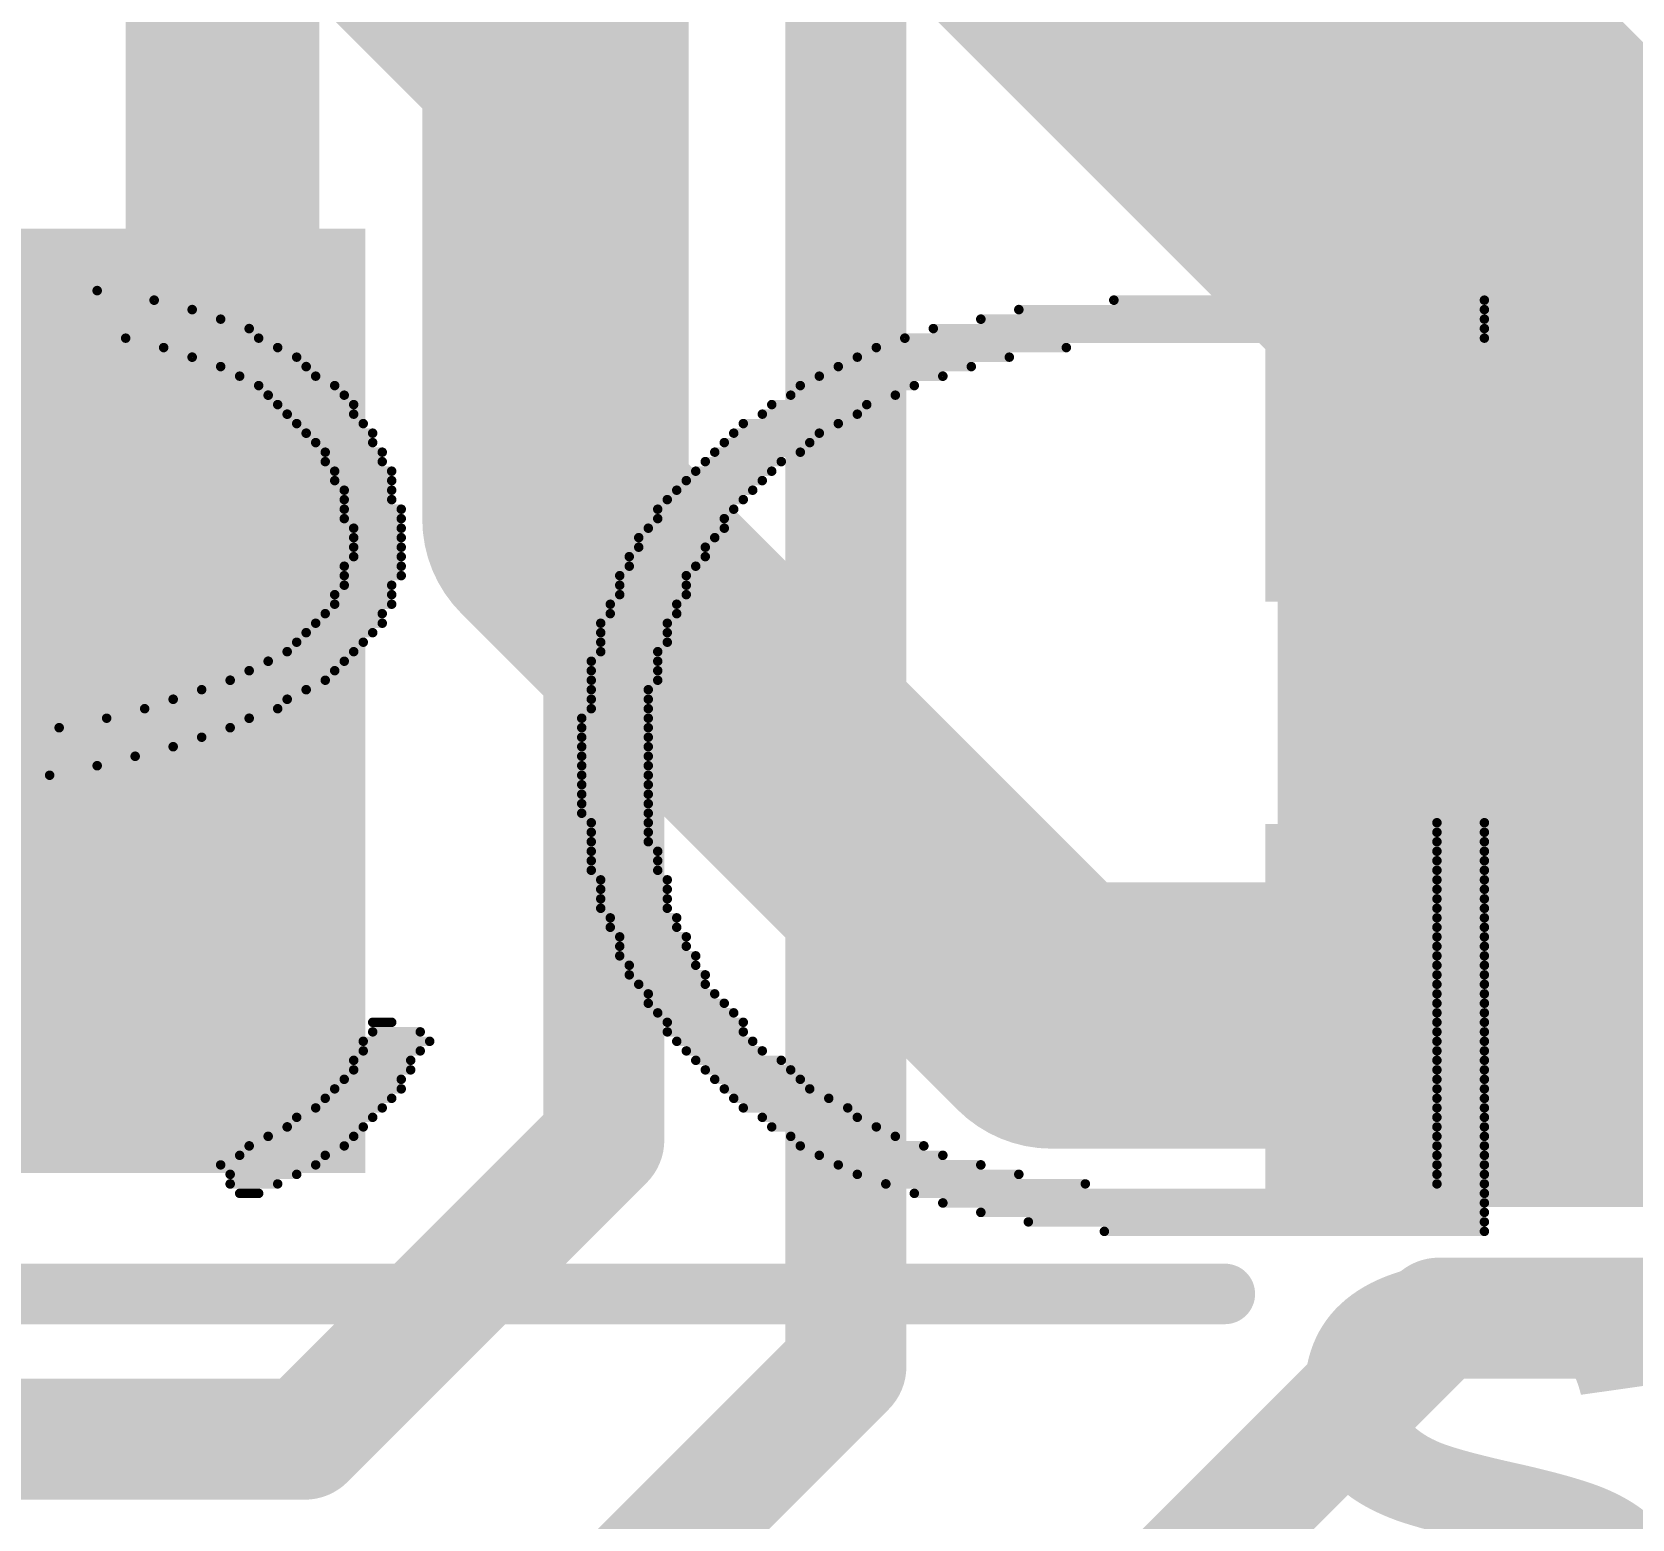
# Model space of a CAD drawing. Header units: inches. Extents: x -0.14 to 1.19, y -0.12 to 0.99.
# Drawn here: x 0.7148 to 0.847, y 0.2934 to 0.4163 of the extents above; entities that cross this region are included whole.
import ezdxf

# ---------------------------------------------------------------- set-up
doc = ezdxf.new("R2010")
doc.units = ezdxf.units.IN
doc.header["$MEASUREMENT"] = 0
for name, color, linetype in [('Bottom Layer', 5, 'Continuous'), ('Bottom Overlay', 54, 'Continuous'), ('Top Layer', 1, 'Continuous'), ('Top Overlay', 2, 'Continuous'), ('Top Paste', 8, 'Continuous'), ('Top Solder', 216, 'Continuous'), ('Via Holes', 16, 'Continuous')]:
    doc.layers.add(name, color=color, linetype=linetype)
doc.styles.add('Arial_Bold', font='', dxfattribs={"height": 0.2})
doc.styles.get('Arial_Bold').set_extended_font_data('Arial', bold=True)

# ---------------------------------------------------------------- blocks, each defined once
blk = doc.blocks.new('SO_14_36')
at = {"layer": 'Top Layer'}
for points in [[(0.07835, -0.08819), (0.13228, -0.08819), (0.13228, -0.11181), (0.07835, -0.11181)], [(0.07835, -0.13819), (0.13228, -0.13819), (0.13228, -0.16181), (0.07835, -0.16181)]]:
    blk.add_hatch(color=1, dxfattribs=at).paths.add_polyline_path(points)
at = {"layer": 'Top Paste'}
for points in [[(0.07835, -0.08819), (0.13228, -0.08819), (0.13228, -0.11181), (0.07835, -0.11181)], [(0.07835, -0.13819), (0.13228, -0.13819), (0.13228, -0.16181), (0.07835, -0.16181)]]:
    blk.add_hatch(color=8, dxfattribs=at).paths.add_polyline_path(points)
at = {"layer": 'Top Solder'}
for points in [[(0.07435, -0.08419), (0.13628, -0.08419), (0.13628, -0.11581), (0.07435, -0.11581)], [(0.07435, -0.13419), (0.13628, -0.13419), (0.13628, -0.16581), (0.07435, -0.16581)]]:
    blk.add_hatch(color=216, dxfattribs=at).paths.add_polyline_path(points)
at = {"layer": 'Top Overlay', "const_width": 0.005}
blk.add_lwpolyline([(-0.071, -0.173), (0.071, -0.173)], dxfattribs=at)
at = {"layer": 'Top Overlay', "const_width": 0.0025}
blk.add_lwpolyline([(0.06975, -0.173, 1), (0.07225, -0.173, 1)], format="xyb", close=True, dxfattribs=at)

msp = doc.modelspace()

# ---------------------------------------------------------------- hatches: boundary and pattern name
at = {"layer": 'Bottom Layer'}
h = msp.add_hatch(color=5, dxfattribs=at)
edge = h.paths.add_edge_path()
edge.add_arc((0.73, 0.35981), 0.01181, 0, 360)
h = msp.add_hatch(color=5, dxfattribs=at)
edge = h.paths.add_edge_path()
edge.add_arc((0.833, 0.335), 0.01181, 0, 360)
at = {"layer": 'Top Layer'}
for points in [[(0.74231, 0.4), (0.611, 0.4), (0.611, 0.322), (0.74231, 0.322)], [(0.88, 0.4), (0.81768, 0.4), (0.81768, 0.322), (0.88, 0.322)]]:
    msp.add_hatch(color=1, dxfattribs=at).paths.add_polyline_path(points)
h = msp.add_hatch(color=1, dxfattribs=at)
edge = h.paths.add_edge_path()
edge.add_arc((0.73, 0.35981), 0.01181, 0, 360)
h = msp.add_hatch(color=1, dxfattribs=at)
edge = h.paths.add_edge_path()
edge.add_arc((0.833, 0.335), 0.01181, 0, 360)
at = {"layer": 'Via Holes'}
h = msp.add_hatch(color=7, dxfattribs=at)
edge = h.paths.add_edge_path()
edge.add_arc((0.73, 0.35981), 0.00591, 0, 360)
h = msp.add_hatch(color=7, dxfattribs=at)
edge = h.paths.add_edge_path()
edge.add_arc((0.833, 0.335), 0.00591, 0, 360)

# ---------------------------------------------------------------- linework, layer by layer
at = {"layer": 'Bottom Layer'}
for points, const_width in [([(0.7305, 0.36031), (0.7305, 0.7615)], 0.016), ([(0.758, 0.376), (0.758, 0.727)], 0.022), ([(0.797, 0.438), (0.903, 0.332)], 0.04), ([(0.758, 0.376), (0.799, 0.335)], 0.022), ([(0.73, 0.35981), (0.7305, 0.36031)], 0.016), ([(0.799, 0.335), (0.833, 0.335)], 0.022)]:
    msp.add_lwpolyline(points, dxfattribs=dict(at, const_width=const_width))
for points, const_width in [([(0.7525, 0.376, 1), (0.7635, 0.376, 1)], 0.011), ([(0.7525, 0.376, 1), (0.7635, 0.376, 1)], 0.011), ([(0.726, 0.35981, 1), (0.734, 0.35981, 1)], 0.008), ([(0.7265, 0.36031, 1), (0.7345, 0.36031, 1)], 0.008), ([(0.7265, 0.36031, 1), (0.7345, 0.36031, 1)], 0.008), ([(0.7935, 0.335, 1), (0.8045, 0.335, 1)], 0.011), ([(0.7935, 0.335, 1), (0.8045, 0.335, 1)], 0.011), ([(0.8275, 0.335, 1), (0.8385, 0.335, 1)], 0.011)]:
    msp.add_lwpolyline(points, format="xyb", close=True, dxfattribs=dict(at, const_width=const_width))
at = {"layer": 'Bottom Overlay', "const_width": 0.000785}
for points in [[(0.70993, 0.39489), (0.72014, 0.39489)], [(0.70758, 0.3941), (0.72485, 0.3941)], [(0.80414, 0.3941), (0.83476, 0.3941)], [(0.70836, 0.39332), (0.72799, 0.39332)], [(0.70915, 0.39253), (0.73035, 0.39253)], [(0.79315, 0.39253), (0.83476, 0.39253)], [(0.79629, 0.39332), (0.83476, 0.39332)], [(0.70915, 0.39175), (0.7327, 0.39175)], [(0.7225, 0.39096), (0.73349, 0.39096)], [(0.78687, 0.39096), (0.83476, 0.39096)], [(0.78922, 0.39175), (0.83476, 0.39175)], [(0.72564, 0.39018), (0.73506, 0.39018)], [(0.78451, 0.39018), (0.80021, 0.39018)], [(0.72799, 0.38939), (0.73663, 0.38939)], [(0.73035, 0.38861), (0.73741, 0.38861)], [(0.78137, 0.38861), (0.79236, 0.38861)], [(0.78294, 0.38939), (0.7955, 0.38939)], [(0.73192, 0.38782), (0.7382, 0.38782)], [(0.73349, 0.38704), (0.73977, 0.38704)], [(0.77823, 0.38704), (0.78765, 0.38704)], [(0.7798, 0.38782), (0.79001, 0.38782)], [(0.73427, 0.38625), (0.74055, 0.38625)], [(0.77745, 0.38625), (0.78608, 0.38625)], [(0.73506, 0.38547), (0.74134, 0.38547)], [(0.73584, 0.38468), (0.74134, 0.38468)], [(0.77509, 0.38468), (0.78294, 0.38468)], [(0.77588, 0.38547), (0.78373, 0.38547)], [(0.73663, 0.3839), (0.74212, 0.3839)], [(0.73741, 0.38311), (0.74291, 0.38311)], [(0.77274, 0.38311), (0.7798, 0.38311)], [(0.77352, 0.3839), (0.78137, 0.3839)], [(0.7382, 0.38233), (0.74291, 0.38233)], [(0.77195, 0.38233), (0.77902, 0.38233)], [(0.73898, 0.38154), (0.74369, 0.38154)], [(0.73898, 0.38076), (0.74369, 0.38076)], [(0.77038, 0.38076), (0.77666, 0.38076)], [(0.77117, 0.38154), (0.77823, 0.38154)], [(0.73977, 0.37997), (0.74448, 0.37997)], [(0.73977, 0.37919), (0.74448, 0.37919)], [(0.76881, 0.37919), (0.77509, 0.37919)], [(0.7696, 0.37997), (0.77588, 0.37997)], [(0.74055, 0.3784), (0.74448, 0.3784)], [(0.76803, 0.3784), (0.77431, 0.3784)], [(0.74055, 0.37762), (0.74448, 0.37762)], [(0.74055, 0.37683), (0.74526, 0.37683)], [(0.76646, 0.37683), (0.77274, 0.37683)], [(0.76724, 0.37762), (0.77352, 0.37762)], [(0.74055, 0.37605), (0.74526, 0.37605)], [(0.74134, 0.37526), (0.74526, 0.37526)], [(0.76567, 0.37526), (0.77195, 0.37526)], [(0.76646, 0.37605), (0.77195, 0.37605)], [(0.74134, 0.37448), (0.74526, 0.37448)], [(0.76489, 0.37448), (0.77117, 0.37448)], [(0.74134, 0.37369), (0.74526, 0.37369)], [(0.74134, 0.37291), (0.74526, 0.37291)], [(0.7641, 0.37291), (0.77038, 0.37291)], [(0.76489, 0.37369), (0.77038, 0.37369)], [(0.74055, 0.37212), (0.74526, 0.37212)], [(0.74055, 0.37134), (0.74526, 0.37134)], [(0.76332, 0.37134), (0.76881, 0.37134)], [(0.7641, 0.37212), (0.7696, 0.37212)], [(0.73977, 0.36977), (0.74448, 0.36977)], [(0.74055, 0.37055), (0.74448, 0.37055)], [(0.76332, 0.37055), (0.76881, 0.37055)], [(0.76332, 0.36977), (0.76881, 0.36977)], [(0.73977, 0.36898), (0.74448, 0.36898)], [(0.76253, 0.36898), (0.76803, 0.36898)], [(0.7382, 0.36741), (0.74369, 0.36741)], [(0.73898, 0.3682), (0.74369, 0.3682)], [(0.76175, 0.36741), (0.76724, 0.36741)], [(0.76253, 0.3682), (0.76803, 0.3682)], [(0.73663, 0.36584), (0.74212, 0.36584)], [(0.73741, 0.36663), (0.74291, 0.36663)], [(0.76175, 0.36663), (0.76724, 0.36663)], [(0.76175, 0.36584), (0.76724, 0.36584)], [(0.73584, 0.36506), (0.74134, 0.36506)], [(0.76175, 0.36506), (0.76646, 0.36506)], [(0.7327, 0.36349), (0.73977, 0.36349)], [(0.73427, 0.36427), (0.74055, 0.36427)], [(0.76096, 0.36427), (0.76646, 0.36427)], [(0.76096, 0.36349), (0.76646, 0.36349)], [(0.72878, 0.36192), (0.73741, 0.36192)], [(0.73113, 0.3627), (0.73898, 0.3627)], [(0.76096, 0.3627), (0.76646, 0.3627)], [(0.76096, 0.36192), (0.76567, 0.36192)], [(0.72642, 0.36113), (0.73584, 0.36113)], [(0.76096, 0.36113), (0.76567, 0.36113)], [(0.72093, 0.35956), (0.7327, 0.35956)], [(0.72407, 0.36035), (0.73506, 0.36035)], [(0.76018, 0.35956), (0.76567, 0.35956)], [(0.76096, 0.36035), (0.76567, 0.36035)], [(0.71307, 0.35799), (0.72878, 0.35799)], [(0.717, 0.35878), (0.73113, 0.35878)], [(0.76018, 0.35878), (0.76567, 0.35878)], [(0.76018, 0.35799), (0.76567, 0.35799)], [(0.70915, 0.35721), (0.72642, 0.35721)], [(0.76018, 0.35721), (0.76567, 0.35721)], [(0.70208, 0.35564), (0.72014, 0.35564)], [(0.70601, 0.35642), (0.72328, 0.35642)], [(0.76018, 0.35642), (0.76567, 0.35642)], [(0.76018, 0.35564), (0.76567, 0.35564)], [(0.69973, 0.35485), (0.71621, 0.35485)], [(0.76018, 0.35485), (0.76567, 0.35485)], [(0.76018, 0.35407), (0.76567, 0.35407)], [(0.76018, 0.35328), (0.76567, 0.35328)], [(0.76018, 0.3525), (0.76567, 0.3525)], [(0.76018, 0.35171), (0.76567, 0.35171)], [(0.76096, 0.35093), (0.76567, 0.35093)], [(0.76096, 0.35014), (0.76567, 0.35014)], [(0.83083, 0.35093), (0.83476, 0.35093)], [(0.83083, 0.35014), (0.83476, 0.35014)], [(0.76096, 0.34936), (0.76567, 0.34936)], [(0.83083, 0.34936), (0.83476, 0.34936)], [(0.76096, 0.34857), (0.76646, 0.34857)], [(0.76096, 0.34779), (0.76646, 0.34779)], [(0.83083, 0.34857), (0.83476, 0.34857)], [(0.83083, 0.34779), (0.83476, 0.34779)], [(0.76096, 0.347), (0.76646, 0.347)], [(0.76175, 0.34621), (0.76724, 0.34621)], [(0.83083, 0.347), (0.83476, 0.347)], [(0.83083, 0.34621), (0.83476, 0.34621)], [(0.76175, 0.34543), (0.76724, 0.34543)], [(0.76175, 0.34464), (0.76724, 0.34464)], [(0.83083, 0.34543), (0.83476, 0.34543)], [(0.83083, 0.34464), (0.83476, 0.34464)], [(0.76175, 0.34386), (0.76724, 0.34386)], [(0.83083, 0.34386), (0.83476, 0.34386)], [(0.76253, 0.34307), (0.76803, 0.34307)], [(0.76253, 0.34229), (0.76803, 0.34229)], [(0.83083, 0.34307), (0.83476, 0.34307)], [(0.83083, 0.34229), (0.83476, 0.34229)], [(0.76332, 0.3415), (0.76881, 0.3415)], [(0.76332, 0.34072), (0.76881, 0.34072)], [(0.83083, 0.3415), (0.83476, 0.3415)], [(0.83083, 0.34072), (0.83476, 0.34072)], [(0.76332, 0.33993), (0.7696, 0.33993)], [(0.83083, 0.33993), (0.83476, 0.33993)], [(0.7641, 0.33915), (0.7696, 0.33915)], [(0.7641, 0.33836), (0.77038, 0.33836)], [(0.83083, 0.33915), (0.83476, 0.33915)], [(0.83083, 0.33836), (0.83476, 0.33836)], [(0.76489, 0.33758), (0.77038, 0.33758)], [(0.76567, 0.33679), (0.77117, 0.33679)], [(0.83083, 0.33758), (0.83476, 0.33758)], [(0.83083, 0.33679), (0.83476, 0.33679)], [(0.76567, 0.33601), (0.77195, 0.33601)], [(0.83083, 0.33601), (0.83476, 0.33601)], [(0.74291, 0.33444), (0.74448, 0.33444)], [(0.76646, 0.33522), (0.77274, 0.33522)], [(0.76724, 0.33444), (0.77352, 0.33444)], [(0.83083, 0.33522), (0.83476, 0.33522)], [(0.83083, 0.33444), (0.83476, 0.33444)], [(0.74212, 0.33287), (0.74762, 0.33287)], [(0.74291, 0.33365), (0.74683, 0.33365)], [(0.76724, 0.33365), (0.77352, 0.33365)], [(0.76803, 0.33287), (0.77431, 0.33287)], [(0.83083, 0.33365), (0.83476, 0.33365)], [(0.83083, 0.33287), (0.83476, 0.33287)], [(0.74212, 0.33208), (0.74683, 0.33208)], [(0.76881, 0.33208), (0.77509, 0.33208)], [(0.83083, 0.33208), (0.83476, 0.33208)], [(0.74134, 0.3313), (0.74605, 0.3313)], [(0.74134, 0.33051), (0.74605, 0.33051)], [(0.7696, 0.3313), (0.77666, 0.3313)], [(0.77038, 0.33051), (0.77745, 0.33051)], [(0.83083, 0.3313), (0.83476, 0.3313)], [(0.83083, 0.33051), (0.83476, 0.33051)], [(0.73977, 0.32894), (0.74526, 0.32894)], [(0.74055, 0.32973), (0.74526, 0.32973)], [(0.77117, 0.32973), (0.77823, 0.32973)], [(0.77195, 0.32894), (0.77902, 0.32894)], [(0.83083, 0.32973), (0.83476, 0.32973)], [(0.83083, 0.32894), (0.83476, 0.32894)], [(0.73898, 0.32816), (0.74448, 0.32816)], [(0.77274, 0.32816), (0.78059, 0.32816)], [(0.83083, 0.32816), (0.83476, 0.32816)], [(0.73663, 0.32659), (0.74291, 0.32659)], [(0.7382, 0.32737), (0.74369, 0.32737)], [(0.77352, 0.32737), (0.78216, 0.32737)], [(0.77509, 0.32659), (0.78294, 0.32659)], [(0.83083, 0.32737), (0.83476, 0.32737)], [(0.83083, 0.32659), (0.83476, 0.32659)], [(0.73427, 0.32502), (0.74134, 0.32502)], [(0.73584, 0.3258), (0.74212, 0.3258)], [(0.77588, 0.3258), (0.78451, 0.3258)], [(0.77745, 0.32502), (0.78608, 0.32502)], [(0.83083, 0.3258), (0.83476, 0.3258)], [(0.83083, 0.32502), (0.83476, 0.32502)], [(0.7327, 0.32423), (0.74055, 0.32423)], [(0.77823, 0.32423), (0.78844, 0.32423)], [(0.83083, 0.32423), (0.83476, 0.32423)], [(0.73035, 0.32266), (0.7382, 0.32266)], [(0.73192, 0.32345), (0.73898, 0.32345)], [(0.7798, 0.32345), (0.79001, 0.32345)], [(0.78137, 0.32266), (0.79315, 0.32266)], [(0.83083, 0.32345), (0.83476, 0.32345)], [(0.83083, 0.32266), (0.83476, 0.32266)], [(0.73113, 0.32188), (0.73663, 0.32188)], [(0.73113, 0.32109), (0.73506, 0.32109)], [(0.78294, 0.32188), (0.79629, 0.32188)], [(0.7853, 0.32109), (0.80178, 0.32109)], [(0.83083, 0.32188), (0.83476, 0.32188)], [(0.83083, 0.32109), (0.83476, 0.32109)], [(0.73192, 0.32031), (0.73349, 0.32031)], [(0.78765, 0.32031), (0.83476, 0.32031)], [(0.79001, 0.31952), (0.83476, 0.31952)], [(0.79315, 0.31874), (0.83476, 0.31874)], [(0.79707, 0.31795), (0.83476, 0.31795)], [(0.80336, 0.31717), (0.83476, 0.31717)]]:
    msp.add_lwpolyline(points, dxfattribs=at)
at = {"layer": 'Bottom Overlay', "const_width": 0.000392}
for points in [[(0.71994, 0.39489, 1), (0.72034, 0.39489, 1)], [(0.72465, 0.3941, 1), (0.72505, 0.3941, 1)], [(0.80394, 0.3941, 1), (0.80434, 0.3941, 1)], [(0.83456, 0.3941, 1), (0.83495, 0.3941, 1)], [(0.72779, 0.39332, 1), (0.72819, 0.39332, 1)], [(0.73015, 0.39253, 1), (0.73054, 0.39253, 1)], [(0.79295, 0.39253, 1), (0.79335, 0.39253, 1)], [(0.79609, 0.39332, 1), (0.79649, 0.39332, 1)], [(0.83456, 0.39332, 1), (0.83495, 0.39332, 1)], [(0.83456, 0.39253, 1), (0.83495, 0.39253, 1)], [(0.7223, 0.39096, 1), (0.72269, 0.39096, 1)], [(0.7325, 0.39175, 1), (0.7329, 0.39175, 1)], [(0.73329, 0.39096, 1), (0.73368, 0.39096, 1)], [(0.78667, 0.39096, 1), (0.78707, 0.39096, 1)], [(0.78903, 0.39175, 1), (0.78942, 0.39175, 1)], [(0.83456, 0.39175, 1), (0.83495, 0.39175, 1)], [(0.83456, 0.39096, 1), (0.83495, 0.39096, 1)], [(0.72544, 0.39018, 1), (0.72583, 0.39018, 1)], [(0.73486, 0.39018, 1), (0.73525, 0.39018, 1)], [(0.78432, 0.39018, 1), (0.78471, 0.39018, 1)], [(0.80002, 0.39018, 1), (0.80041, 0.39018, 1)], [(0.72779, 0.38939, 1), (0.72819, 0.38939, 1)], [(0.73015, 0.38861, 1), (0.73054, 0.38861, 1)], [(0.73643, 0.38939, 1), (0.73682, 0.38939, 1)], [(0.73721, 0.38861, 1), (0.73761, 0.38861, 1)], [(0.78118, 0.38861, 1), (0.78157, 0.38861, 1)], [(0.78275, 0.38939, 1), (0.78314, 0.38939, 1)], [(0.79217, 0.38861, 1), (0.79256, 0.38861, 1)], [(0.79531, 0.38939, 1), (0.7957, 0.38939, 1)], [(0.73172, 0.38782, 1), (0.73211, 0.38782, 1)], [(0.73329, 0.38704, 1), (0.73368, 0.38704, 1)], [(0.738, 0.38782, 1), (0.73839, 0.38782, 1)], [(0.73957, 0.38704, 1), (0.73996, 0.38704, 1)], [(0.77804, 0.38704, 1), (0.77843, 0.38704, 1)], [(0.77961, 0.38782, 1), (0.78, 0.38782, 1)], [(0.78746, 0.38704, 1), (0.78785, 0.38704, 1)], [(0.78981, 0.38782, 1), (0.79021, 0.38782, 1)], [(0.73407, 0.38625, 1), (0.73447, 0.38625, 1)], [(0.74036, 0.38625, 1), (0.74075, 0.38625, 1)], [(0.77725, 0.38625, 1), (0.77764, 0.38625, 1)], [(0.78589, 0.38625, 1), (0.78628, 0.38625, 1)], [(0.73486, 0.38547, 1), (0.73525, 0.38547, 1)], [(0.73564, 0.38468, 1), (0.73604, 0.38468, 1)], [(0.74114, 0.38547, 1), (0.74153, 0.38547, 1)], [(0.74114, 0.38468, 1), (0.74153, 0.38468, 1)], [(0.7749, 0.38468, 1), (0.77529, 0.38468, 1)], [(0.77568, 0.38547, 1), (0.77607, 0.38547, 1)], [(0.78275, 0.38468, 1), (0.78314, 0.38468, 1)], [(0.78353, 0.38547, 1), (0.78392, 0.38547, 1)], [(0.73643, 0.3839, 1), (0.73682, 0.3839, 1)], [(0.73721, 0.38311, 1), (0.73761, 0.38311, 1)], [(0.74193, 0.3839, 1), (0.74232, 0.3839, 1)], [(0.74271, 0.38311, 1), (0.7431, 0.38311, 1)], [(0.77254, 0.38311, 1), (0.77293, 0.38311, 1)], [(0.77333, 0.3839, 1), (0.77372, 0.3839, 1)], [(0.77961, 0.38311, 1), (0.78, 0.38311, 1)], [(0.78118, 0.3839, 1), (0.78157, 0.3839, 1)], [(0.738, 0.38233, 1), (0.73839, 0.38233, 1)], [(0.74271, 0.38233, 1), (0.7431, 0.38233, 1)], [(0.77176, 0.38233, 1), (0.77215, 0.38233, 1)], [(0.77882, 0.38233, 1), (0.77921, 0.38233, 1)], [(0.73879, 0.38154, 1), (0.73918, 0.38154, 1)], [(0.73879, 0.38076, 1), (0.73918, 0.38076, 1)], [(0.7435, 0.38154, 1), (0.74389, 0.38154, 1)], [(0.7435, 0.38076, 1), (0.74389, 0.38076, 1)], [(0.77019, 0.38076, 1), (0.77058, 0.38076, 1)], [(0.77097, 0.38154, 1), (0.77136, 0.38154, 1)], [(0.77647, 0.38076, 1), (0.77686, 0.38076, 1)], [(0.77804, 0.38154, 1), (0.77843, 0.38154, 1)], [(0.73957, 0.37997, 1), (0.73996, 0.37997, 1)], [(0.73957, 0.37919, 1), (0.73996, 0.37919, 1)], [(0.74428, 0.37997, 1), (0.74467, 0.37997, 1)], [(0.74428, 0.37919, 1), (0.74467, 0.37919, 1)], [(0.76862, 0.37919, 1), (0.76901, 0.37919, 1)], [(0.7694, 0.37997, 1), (0.76979, 0.37997, 1)], [(0.7749, 0.37919, 1), (0.77529, 0.37919, 1)], [(0.77568, 0.37997, 1), (0.77607, 0.37997, 1)], [(0.74036, 0.3784, 1), (0.74075, 0.3784, 1)], [(0.74428, 0.3784, 1), (0.74467, 0.3784, 1)], [(0.76783, 0.3784, 1), (0.76822, 0.3784, 1)], [(0.77411, 0.3784, 1), (0.7745, 0.3784, 1)], [(0.74036, 0.37762, 1), (0.74075, 0.37762, 1)], [(0.74036, 0.37683, 1), (0.74075, 0.37683, 1)], [(0.74428, 0.37762, 1), (0.74467, 0.37762, 1)], [(0.74507, 0.37683, 1), (0.74546, 0.37683, 1)], [(0.76626, 0.37683, 1), (0.76665, 0.37683, 1)], [(0.76705, 0.37762, 1), (0.76744, 0.37762, 1)], [(0.77254, 0.37683, 1), (0.77293, 0.37683, 1)], [(0.77333, 0.37762, 1), (0.77372, 0.37762, 1)], [(0.74036, 0.37605, 1), (0.74075, 0.37605, 1)], [(0.74114, 0.37526, 1), (0.74153, 0.37526, 1)], [(0.74507, 0.37605, 1), (0.74546, 0.37605, 1)], [(0.74507, 0.37526, 1), (0.74546, 0.37526, 1)], [(0.76548, 0.37526, 1), (0.76587, 0.37526, 1)], [(0.76626, 0.37605, 1), (0.76665, 0.37605, 1)], [(0.77176, 0.37605, 1), (0.77215, 0.37605, 1)], [(0.77176, 0.37526, 1), (0.77215, 0.37526, 1)], [(0.74114, 0.37448, 1), (0.74153, 0.37448, 1)], [(0.74507, 0.37448, 1), (0.74546, 0.37448, 1)], [(0.76469, 0.37448, 1), (0.76508, 0.37448, 1)], [(0.77097, 0.37448, 1), (0.77136, 0.37448, 1)], [(0.74114, 0.37369, 1), (0.74153, 0.37369, 1)], [(0.74114, 0.37291, 1), (0.74153, 0.37291, 1)], [(0.74507, 0.37369, 1), (0.74546, 0.37369, 1)], [(0.74507, 0.37291, 1), (0.74546, 0.37291, 1)], [(0.76391, 0.37291, 1), (0.7643, 0.37291, 1)], [(0.76469, 0.37369, 1), (0.76508, 0.37369, 1)], [(0.77019, 0.37369, 1), (0.77058, 0.37369, 1)], [(0.77019, 0.37291, 1), (0.77058, 0.37291, 1)], [(0.74036, 0.37212, 1), (0.74075, 0.37212, 1)], [(0.74036, 0.37134, 1), (0.74075, 0.37134, 1)], [(0.74507, 0.37212, 1), (0.74546, 0.37212, 1)], [(0.74507, 0.37134, 1), (0.74546, 0.37134, 1)], [(0.76312, 0.37134, 1), (0.76351, 0.37134, 1)], [(0.76391, 0.37212, 1), (0.7643, 0.37212, 1)], [(0.76862, 0.37134, 1), (0.76901, 0.37134, 1)], [(0.7694, 0.37212, 1), (0.76979, 0.37212, 1)], [(0.73957, 0.36977, 1), (0.73996, 0.36977, 1)], [(0.74036, 0.37055, 1), (0.74075, 0.37055, 1)], [(0.74428, 0.37055, 1), (0.74467, 0.37055, 1)], [(0.74428, 0.36977, 1), (0.74467, 0.36977, 1)], [(0.76312, 0.37055, 1), (0.76351, 0.37055, 1)], [(0.76312, 0.36977, 1), (0.76351, 0.36977, 1)], [(0.76862, 0.37055, 1), (0.76901, 0.37055, 1)], [(0.76862, 0.36977, 1), (0.76901, 0.36977, 1)], [(0.73957, 0.36898, 1), (0.73996, 0.36898, 1)], [(0.74428, 0.36898, 1), (0.74467, 0.36898, 1)], [(0.76234, 0.36898, 1), (0.76273, 0.36898, 1)], [(0.76783, 0.36898, 1), (0.76822, 0.36898, 1)], [(0.738, 0.36741, 1), (0.73839, 0.36741, 1)], [(0.73879, 0.3682, 1), (0.73918, 0.3682, 1)], [(0.7435, 0.3682, 1), (0.74389, 0.3682, 1)], [(0.7435, 0.36741, 1), (0.74389, 0.36741, 1)], [(0.76155, 0.36741, 1), (0.76194, 0.36741, 1)], [(0.76234, 0.3682, 1), (0.76273, 0.3682, 1)], [(0.76705, 0.36741, 1), (0.76744, 0.36741, 1)], [(0.76783, 0.3682, 1), (0.76822, 0.3682, 1)], [(0.73643, 0.36584, 1), (0.73682, 0.36584, 1)], [(0.73721, 0.36663, 1), (0.73761, 0.36663, 1)], [(0.74193, 0.36584, 1), (0.74232, 0.36584, 1)], [(0.74271, 0.36663, 1), (0.7431, 0.36663, 1)], [(0.76155, 0.36663, 1), (0.76194, 0.36663, 1)], [(0.76155, 0.36584, 1), (0.76194, 0.36584, 1)], [(0.76705, 0.36663, 1), (0.76744, 0.36663, 1)], [(0.76705, 0.36584, 1), (0.76744, 0.36584, 1)], [(0.73564, 0.36506, 1), (0.73604, 0.36506, 1)], [(0.74114, 0.36506, 1), (0.74153, 0.36506, 1)], [(0.76155, 0.36506, 1), (0.76194, 0.36506, 1)], [(0.76626, 0.36506, 1), (0.76665, 0.36506, 1)], [(0.7325, 0.36349, 1), (0.7329, 0.36349, 1)], [(0.73407, 0.36427, 1), (0.73447, 0.36427, 1)], [(0.73957, 0.36349, 1), (0.73996, 0.36349, 1)], [(0.74036, 0.36427, 1), (0.74075, 0.36427, 1)], [(0.76077, 0.36427, 1), (0.76116, 0.36427, 1)], [(0.76077, 0.36349, 1), (0.76116, 0.36349, 1)], [(0.76626, 0.36427, 1), (0.76665, 0.36427, 1)], [(0.76626, 0.36349, 1), (0.76665, 0.36349, 1)], [(0.72858, 0.36192, 1), (0.72897, 0.36192, 1)], [(0.73093, 0.3627, 1), (0.73133, 0.3627, 1)], [(0.73721, 0.36192, 1), (0.73761, 0.36192, 1)], [(0.73879, 0.3627, 1), (0.73918, 0.3627, 1)], [(0.76077, 0.3627, 1), (0.76116, 0.3627, 1)], [(0.76077, 0.36192, 1), (0.76116, 0.36192, 1)], [(0.76548, 0.36192, 1), (0.76587, 0.36192, 1)], [(0.76626, 0.3627, 1), (0.76665, 0.3627, 1)], [(0.72622, 0.36113, 1), (0.72662, 0.36113, 1)], [(0.73564, 0.36113, 1), (0.73604, 0.36113, 1)], [(0.76077, 0.36113, 1), (0.76116, 0.36113, 1)], [(0.76548, 0.36113, 1), (0.76587, 0.36113, 1)], [(0.72073, 0.35956, 1), (0.72112, 0.35956, 1)], [(0.72387, 0.36035, 1), (0.72426, 0.36035, 1)], [(0.7325, 0.35956, 1), (0.7329, 0.35956, 1)], [(0.73486, 0.36035, 1), (0.73525, 0.36035, 1)], [(0.75998, 0.35956, 1), (0.76037, 0.35956, 1)], [(0.76077, 0.36035, 1), (0.76116, 0.36035, 1)], [(0.76548, 0.36035, 1), (0.76587, 0.36035, 1)], [(0.76548, 0.35956, 1), (0.76587, 0.35956, 1)], [(0.7168, 0.35878, 1), (0.7172, 0.35878, 1)], [(0.72858, 0.35799, 1), (0.72897, 0.35799, 1)], [(0.73093, 0.35878, 1), (0.73133, 0.35878, 1)], [(0.75998, 0.35878, 1), (0.76037, 0.35878, 1)], [(0.75998, 0.35799, 1), (0.76037, 0.35799, 1)], [(0.76548, 0.35878, 1), (0.76587, 0.35878, 1)], [(0.76548, 0.35799, 1), (0.76587, 0.35799, 1)], [(0.72622, 0.35721, 1), (0.72662, 0.35721, 1)], [(0.75998, 0.35721, 1), (0.76037, 0.35721, 1)], [(0.76548, 0.35721, 1), (0.76587, 0.35721, 1)], [(0.71994, 0.35564, 1), (0.72034, 0.35564, 1)], [(0.72308, 0.35642, 1), (0.72348, 0.35642, 1)], [(0.75998, 0.35642, 1), (0.76037, 0.35642, 1)], [(0.75998, 0.35564, 1), (0.76037, 0.35564, 1)], [(0.76548, 0.35642, 1), (0.76587, 0.35642, 1)], [(0.76548, 0.35564, 1), (0.76587, 0.35564, 1)], [(0.71602, 0.35485, 1), (0.71641, 0.35485, 1)], [(0.75998, 0.35485, 1), (0.76037, 0.35485, 1)], [(0.75998, 0.35407, 1), (0.76037, 0.35407, 1)], [(0.76548, 0.35485, 1), (0.76587, 0.35485, 1)], [(0.76548, 0.35407, 1), (0.76587, 0.35407, 1)], [(0.75998, 0.35328, 1), (0.76037, 0.35328, 1)], [(0.76548, 0.35328, 1), (0.76587, 0.35328, 1)], [(0.75998, 0.3525, 1), (0.76037, 0.3525, 1)], [(0.75998, 0.35171, 1), (0.76037, 0.35171, 1)], [(0.76548, 0.3525, 1), (0.76587, 0.3525, 1)], [(0.76548, 0.35171, 1), (0.76587, 0.35171, 1)], [(0.76077, 0.35093, 1), (0.76116, 0.35093, 1)], [(0.76077, 0.35014, 1), (0.76116, 0.35014, 1)], [(0.76548, 0.35093, 1), (0.76587, 0.35093, 1)], [(0.76548, 0.35014, 1), (0.76587, 0.35014, 1)], [(0.83064, 0.35093, 1), (0.83103, 0.35093, 1)], [(0.83064, 0.35014, 1), (0.83103, 0.35014, 1)], [(0.83456, 0.35093, 1), (0.83495, 0.35093, 1)], [(0.83456, 0.35014, 1), (0.83495, 0.35014, 1)], [(0.76077, 0.34936, 1), (0.76116, 0.34936, 1)], [(0.76548, 0.34936, 1), (0.76587, 0.34936, 1)], [(0.83064, 0.34936, 1), (0.83103, 0.34936, 1)], [(0.83456, 0.34936, 1), (0.83495, 0.34936, 1)], [(0.76077, 0.34857, 1), (0.76116, 0.34857, 1)], [(0.76077, 0.34779, 1), (0.76116, 0.34779, 1)], [(0.76626, 0.34857, 1), (0.76665, 0.34857, 1)], [(0.76626, 0.34779, 1), (0.76665, 0.34779, 1)], [(0.83064, 0.34857, 1), (0.83103, 0.34857, 1)], [(0.83064, 0.34779, 1), (0.83103, 0.34779, 1)], [(0.83456, 0.34857, 1), (0.83495, 0.34857, 1)], [(0.83456, 0.34779, 1), (0.83495, 0.34779, 1)], [(0.76077, 0.347, 1), (0.76116, 0.347, 1)], [(0.76155, 0.34621, 1), (0.76194, 0.34621, 1)], [(0.76626, 0.347, 1), (0.76665, 0.347, 1)], [(0.76705, 0.34621, 1), (0.76744, 0.34621, 1)], [(0.83064, 0.347, 1), (0.83103, 0.347, 1)], [(0.83064, 0.34621, 1), (0.83103, 0.34621, 1)], [(0.83456, 0.347, 1), (0.83495, 0.347, 1)], [(0.83456, 0.34621, 1), (0.83495, 0.34621, 1)], [(0.76155, 0.34543, 1), (0.76194, 0.34543, 1)], [(0.76155, 0.34464, 1), (0.76194, 0.34464, 1)], [(0.76705, 0.34543, 1), (0.76744, 0.34543, 1)], [(0.76705, 0.34464, 1), (0.76744, 0.34464, 1)], [(0.83064, 0.34543, 1), (0.83103, 0.34543, 1)], [(0.83064, 0.34464, 1), (0.83103, 0.34464, 1)], [(0.83456, 0.34543, 1), (0.83495, 0.34543, 1)], [(0.83456, 0.34464, 1), (0.83495, 0.34464, 1)], [(0.76155, 0.34386, 1), (0.76194, 0.34386, 1)], [(0.76705, 0.34386, 1), (0.76744, 0.34386, 1)], [(0.83064, 0.34386, 1), (0.83103, 0.34386, 1)], [(0.83456, 0.34386, 1), (0.83495, 0.34386, 1)], [(0.76234, 0.34307, 1), (0.76273, 0.34307, 1)], [(0.76234, 0.34229, 1), (0.76273, 0.34229, 1)], [(0.76783, 0.34307, 1), (0.76822, 0.34307, 1)], [(0.76783, 0.34229, 1), (0.76822, 0.34229, 1)], [(0.83064, 0.34307, 1), (0.83103, 0.34307, 1)], [(0.83064, 0.34229, 1), (0.83103, 0.34229, 1)], [(0.83456, 0.34307, 1), (0.83495, 0.34307, 1)], [(0.83456, 0.34229, 1), (0.83495, 0.34229, 1)], [(0.76312, 0.3415, 1), (0.76351, 0.3415, 1)], [(0.76312, 0.34072, 1), (0.76351, 0.34072, 1)], [(0.76862, 0.3415, 1), (0.76901, 0.3415, 1)], [(0.76862, 0.34072, 1), (0.76901, 0.34072, 1)], [(0.83064, 0.3415, 1), (0.83103, 0.3415, 1)], [(0.83064, 0.34072, 1), (0.83103, 0.34072, 1)], [(0.83456, 0.3415, 1), (0.83495, 0.3415, 1)], [(0.83456, 0.34072, 1), (0.83495, 0.34072, 1)], [(0.76312, 0.33993, 1), (0.76351, 0.33993, 1)], [(0.7694, 0.33993, 1), (0.76979, 0.33993, 1)], [(0.83064, 0.33993, 1), (0.83103, 0.33993, 1)], [(0.83456, 0.33993, 1), (0.83495, 0.33993, 1)], [(0.76391, 0.33915, 1), (0.7643, 0.33915, 1)], [(0.76391, 0.33836, 1), (0.7643, 0.33836, 1)], [(0.7694, 0.33915, 1), (0.76979, 0.33915, 1)], [(0.77019, 0.33836, 1), (0.77058, 0.33836, 1)], [(0.83064, 0.33915, 1), (0.83103, 0.33915, 1)], [(0.83064, 0.33836, 1), (0.83103, 0.33836, 1)], [(0.83456, 0.33915, 1), (0.83495, 0.33915, 1)], [(0.83456, 0.33836, 1), (0.83495, 0.33836, 1)], [(0.76469, 0.33758, 1), (0.76508, 0.33758, 1)], [(0.76548, 0.33679, 1), (0.76587, 0.33679, 1)], [(0.77019, 0.33758, 1), (0.77058, 0.33758, 1)], [(0.77097, 0.33679, 1), (0.77136, 0.33679, 1)], [(0.83064, 0.33758, 1), (0.83103, 0.33758, 1)], [(0.83064, 0.33679, 1), (0.83103, 0.33679, 1)], [(0.83456, 0.33758, 1), (0.83495, 0.33758, 1)], [(0.83456, 0.33679, 1), (0.83495, 0.33679, 1)], [(0.76548, 0.33601, 1), (0.76587, 0.33601, 1)], [(0.77176, 0.33601, 1), (0.77215, 0.33601, 1)], [(0.83064, 0.33601, 1), (0.83103, 0.33601, 1)], [(0.83456, 0.33601, 1), (0.83495, 0.33601, 1)], [(0.74271, 0.33444, 1), (0.7431, 0.33444, 1)], [(0.74428, 0.33444, 1), (0.74467, 0.33444, 1)], [(0.76626, 0.33522, 1), (0.76665, 0.33522, 1)], [(0.76705, 0.33444, 1), (0.76744, 0.33444, 1)], [(0.77254, 0.33522, 1), (0.77293, 0.33522, 1)], [(0.77333, 0.33444, 1), (0.77372, 0.33444, 1)], [(0.83064, 0.33522, 1), (0.83103, 0.33522, 1)], [(0.83064, 0.33444, 1), (0.83103, 0.33444, 1)], [(0.83456, 0.33522, 1), (0.83495, 0.33522, 1)], [(0.83456, 0.33444, 1), (0.83495, 0.33444, 1)], [(0.74193, 0.33287, 1), (0.74232, 0.33287, 1)], [(0.74271, 0.33365, 1), (0.7431, 0.33365, 1)], [(0.74664, 0.33365, 1), (0.74703, 0.33365, 1)], [(0.74742, 0.33287, 1), (0.74781, 0.33287, 1)], [(0.76705, 0.33365, 1), (0.76744, 0.33365, 1)], [(0.76783, 0.33287, 1), (0.76822, 0.33287, 1)], [(0.77333, 0.33365, 1), (0.77372, 0.33365, 1)], [(0.77411, 0.33287, 1), (0.7745, 0.33287, 1)], [(0.83064, 0.33365, 1), (0.83103, 0.33365, 1)], [(0.83064, 0.33287, 1), (0.83103, 0.33287, 1)], [(0.83456, 0.33365, 1), (0.83495, 0.33365, 1)], [(0.83456, 0.33287, 1), (0.83495, 0.33287, 1)], [(0.74193, 0.33208, 1), (0.74232, 0.33208, 1)], [(0.74664, 0.33208, 1), (0.74703, 0.33208, 1)], [(0.76862, 0.33208, 1), (0.76901, 0.33208, 1)], [(0.7749, 0.33208, 1), (0.77529, 0.33208, 1)], [(0.83064, 0.33208, 1), (0.83103, 0.33208, 1)], [(0.83456, 0.33208, 1), (0.83495, 0.33208, 1)], [(0.74114, 0.3313, 1), (0.74153, 0.3313, 1)], [(0.74114, 0.33051, 1), (0.74153, 0.33051, 1)], [(0.74585, 0.3313, 1), (0.74624, 0.3313, 1)], [(0.74585, 0.33051, 1), (0.74624, 0.33051, 1)], [(0.7694, 0.3313, 1), (0.76979, 0.3313, 1)], [(0.77019, 0.33051, 1), (0.77058, 0.33051, 1)], [(0.77647, 0.3313, 1), (0.77686, 0.3313, 1)], [(0.77725, 0.33051, 1), (0.77764, 0.33051, 1)], [(0.83064, 0.3313, 1), (0.83103, 0.3313, 1)], [(0.83064, 0.33051, 1), (0.83103, 0.33051, 1)], [(0.83456, 0.3313, 1), (0.83495, 0.3313, 1)], [(0.83456, 0.33051, 1), (0.83495, 0.33051, 1)], [(0.73957, 0.32894, 1), (0.73996, 0.32894, 1)], [(0.74036, 0.32973, 1), (0.74075, 0.32973, 1)], [(0.74507, 0.32973, 1), (0.74546, 0.32973, 1)], [(0.74507, 0.32894, 1), (0.74546, 0.32894, 1)], [(0.77097, 0.32973, 1), (0.77136, 0.32973, 1)], [(0.77176, 0.32894, 1), (0.77215, 0.32894, 1)], [(0.77804, 0.32973, 1), (0.77843, 0.32973, 1)], [(0.77882, 0.32894, 1), (0.77921, 0.32894, 1)], [(0.83064, 0.32973, 1), (0.83103, 0.32973, 1)], [(0.83064, 0.32894, 1), (0.83103, 0.32894, 1)], [(0.83456, 0.32973, 1), (0.83495, 0.32973, 1)], [(0.83456, 0.32894, 1), (0.83495, 0.32894, 1)], [(0.73879, 0.32816, 1), (0.73918, 0.32816, 1)], [(0.74428, 0.32816, 1), (0.74467, 0.32816, 1)], [(0.77254, 0.32816, 1), (0.77293, 0.32816, 1)], [(0.78039, 0.32816, 1), (0.78078, 0.32816, 1)], [(0.83064, 0.32816, 1), (0.83103, 0.32816, 1)], [(0.83456, 0.32816, 1), (0.83495, 0.32816, 1)], [(0.73643, 0.32659, 1), (0.73682, 0.32659, 1)], [(0.738, 0.32737, 1), (0.73839, 0.32737, 1)], [(0.74271, 0.32659, 1), (0.7431, 0.32659, 1)], [(0.7435, 0.32737, 1), (0.74389, 0.32737, 1)], [(0.77333, 0.32737, 1), (0.77372, 0.32737, 1)], [(0.7749, 0.32659, 1), (0.77529, 0.32659, 1)], [(0.78196, 0.32737, 1), (0.78235, 0.32737, 1)], [(0.78275, 0.32659, 1), (0.78314, 0.32659, 1)], [(0.83064, 0.32737, 1), (0.83103, 0.32737, 1)], [(0.83064, 0.32659, 1), (0.83103, 0.32659, 1)], [(0.83456, 0.32737, 1), (0.83495, 0.32737, 1)], [(0.83456, 0.32659, 1), (0.83495, 0.32659, 1)], [(0.73407, 0.32502, 1), (0.73447, 0.32502, 1)], [(0.73564, 0.3258, 1), (0.73604, 0.3258, 1)], [(0.74114, 0.32502, 1), (0.74153, 0.32502, 1)], [(0.74193, 0.3258, 1), (0.74232, 0.3258, 1)], [(0.77568, 0.3258, 1), (0.77607, 0.3258, 1)], [(0.77725, 0.32502, 1), (0.77764, 0.32502, 1)], [(0.78432, 0.3258, 1), (0.78471, 0.3258, 1)], [(0.78589, 0.32502, 1), (0.78628, 0.32502, 1)], [(0.83064, 0.3258, 1), (0.83103, 0.3258, 1)], [(0.83064, 0.32502, 1), (0.83103, 0.32502, 1)], [(0.83456, 0.3258, 1), (0.83495, 0.3258, 1)], [(0.83456, 0.32502, 1), (0.83495, 0.32502, 1)], [(0.7325, 0.32423, 1), (0.7329, 0.32423, 1)], [(0.74036, 0.32423, 1), (0.74075, 0.32423, 1)], [(0.77804, 0.32423, 1), (0.77843, 0.32423, 1)], [(0.78824, 0.32423, 1), (0.78864, 0.32423, 1)], [(0.83064, 0.32423, 1), (0.83103, 0.32423, 1)], [(0.83456, 0.32423, 1), (0.83495, 0.32423, 1)], [(0.73015, 0.32266, 1), (0.73054, 0.32266, 1)], [(0.73172, 0.32345, 1), (0.73211, 0.32345, 1)], [(0.738, 0.32266, 1), (0.73839, 0.32266, 1)], [(0.73879, 0.32345, 1), (0.73918, 0.32345, 1)], [(0.77961, 0.32345, 1), (0.78, 0.32345, 1)], [(0.78118, 0.32266, 1), (0.78157, 0.32266, 1)], [(0.78981, 0.32345, 1), (0.79021, 0.32345, 1)], [(0.79295, 0.32266, 1), (0.79335, 0.32266, 1)], [(0.83064, 0.32345, 1), (0.83103, 0.32345, 1)], [(0.83064, 0.32266, 1), (0.83103, 0.32266, 1)], [(0.83456, 0.32345, 1), (0.83495, 0.32345, 1)], [(0.83456, 0.32266, 1), (0.83495, 0.32266, 1)], [(0.73093, 0.32188, 1), (0.73133, 0.32188, 1)], [(0.73093, 0.32109, 1), (0.73133, 0.32109, 1)], [(0.73486, 0.32109, 1), (0.73525, 0.32109, 1)], [(0.73643, 0.32188, 1), (0.73682, 0.32188, 1)], [(0.78275, 0.32188, 1), (0.78314, 0.32188, 1)], [(0.7851, 0.32109, 1), (0.7855, 0.32109, 1)], [(0.79609, 0.32188, 1), (0.79649, 0.32188, 1)], [(0.80159, 0.32109, 1), (0.80198, 0.32109, 1)], [(0.83064, 0.32188, 1), (0.83103, 0.32188, 1)], [(0.83064, 0.32109, 1), (0.83103, 0.32109, 1)], [(0.83456, 0.32188, 1), (0.83495, 0.32188, 1)], [(0.83456, 0.32109, 1), (0.83495, 0.32109, 1)], [(0.73172, 0.32031, 1), (0.73211, 0.32031, 1)], [(0.73329, 0.32031, 1), (0.73368, 0.32031, 1)], [(0.78746, 0.32031, 1), (0.78785, 0.32031, 1)], [(0.78981, 0.31952, 1), (0.79021, 0.31952, 1)], [(0.83456, 0.32031, 1), (0.83495, 0.32031, 1)], [(0.83456, 0.31952, 1), (0.83495, 0.31952, 1)], [(0.79295, 0.31874, 1), (0.79335, 0.31874, 1)], [(0.83456, 0.31874, 1), (0.83495, 0.31874, 1)], [(0.79688, 0.31795, 1), (0.79727, 0.31795, 1)], [(0.80316, 0.31717, 1), (0.80355, 0.31717, 1)], [(0.83456, 0.31795, 1), (0.83495, 0.31795, 1)], [(0.83456, 0.31717, 1), (0.83495, 0.31717, 1)]]:
    msp.add_lwpolyline(points, format="xyb", close=True, dxfattribs=at)
at = {"layer": 'Top Layer', "const_width": 0.01}
for points in [[(0.729, 0.435), (0.762, 0.402)], [(0.782, 0.306), (0.782, 0.422)], [(0.762, 0.32471), (0.762, 0.402)], [(0.73729, 0.3), (0.762, 0.32471)], [(0.80195, 0.28095), (0.831, 0.31)], [(0.831, 0.31), (1.027, 0.31)], [(0.72321, 0.24721), (0.782, 0.306)], [(0.67, 0.3), (0.73729, 0.3)]]:
    msp.add_lwpolyline(points, dxfattribs=at)
at = {"layer": 'Top Layer', "const_width": 0.005}
for points in [[(0.7595, 0.402, 1), (0.7645, 0.402, 1)], [(0.7595, 0.402, 1), (0.7645, 0.402, 1)], [(0.7595, 0.32471, 1), (0.7645, 0.32471, 1)], [(0.7595, 0.32471, 1), (0.7645, 0.32471, 1)], [(0.8285, 0.31, 1), (0.8335, 0.31, 1)], [(0.8285, 0.31, 1), (0.8335, 0.31, 1)], [(0.7795, 0.306, 1), (0.7845, 0.306, 1)], [(0.7795, 0.306, 1), (0.7845, 0.306, 1)], [(0.73479, 0.3, 1), (0.73979, 0.3, 1)], [(0.73479, 0.3, 1), (0.73979, 0.3, 1)]]:
    msp.add_lwpolyline(points, format="xyb", close=True, dxfattribs=at)

# ---------------------------------------------------------------- block references
msp.add_blockref('SO_14_36', (0.74231, 0.485))

# ---------------------------------------------------------------- texts
at = {"layer": 'Top Overlay', "style": 'Arial_Bold'}
msp.add_text('SB6', height=0.04, dxfattribs=at).set_placement((0.81646, 0.2742))

doc.saveas('drawing.dxf')
